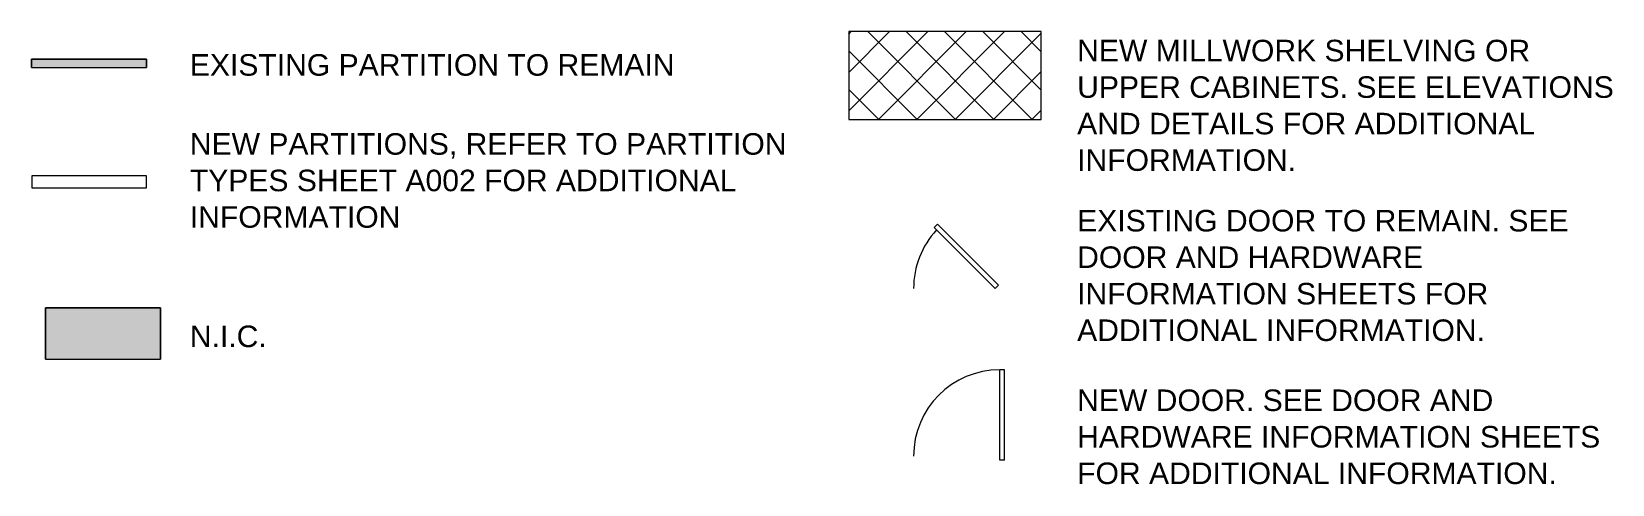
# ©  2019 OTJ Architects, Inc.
# Model space of a CAD drawing. Header units: inches. Extents: x 920 to 3122, y -545 to 2052.
# Drawn here: x 920 to 1581, y -545 to -356 of the extents above.
import ezdxf

# ---------------------------------------------------------------- set-up
doc = ezdxf.new("R2010")
doc.units = ezdxf.units.IN
doc.header["$MEASUREMENT"] = 0
for name, color, linetype, lineweight in [('A-DETL-GENF', 92, 'Continuous', 9), ('A-DETL-THIN', 151, 'Continuous', 9), ('A-WALL', 113, 'Continuous', 13), ('G-ANNO-TEXT', 231, 'Continuous', 9)]:
    doc.layers.add(name, color=color, linetype=linetype, lineweight=lineweight)
doc.styles.add('Swis721 Lt BT', font='swissl.ttf', dxfattribs={"height": 9})

# ---------------------------------------------------------------- blocks, each defined once
blk = doc.blocks.new('Family - ___-1369240-CONSTRUCTION PLAN SYMBOLS')
at = {"layer": 'A-WALL'}
for p, q in [((968.04, -416.23), (920.04, -416.23)), ((920.04, -416.23), (920.04, -421.23)), ((920.04, -421.23), (968.04, -421.23)), ((968.04, -421.23), (968.04, -416.23))]:
    blk.add_line(p, q, dxfattribs=at)

msp = doc.modelspace()

# ---------------------------------------------------------------- hatches: boundary and pattern name
at = {"layer": 'A-DETL-GENF'}
h = msp.add_hatch(dxfattribs=at)
h.set_pattern_fill('FP_1', style=0, pattern_type=2)
h.set_pattern_definition([(45, (0, 0), (-8.01223, 8.01223), []), (135, (0, 0), (-8.01223, -8.01223), [])])
h.paths.add_polyline_path([(1341.9238, -392.6606), (1341.9238, -355.9872), (1261.4534, -355.9872), (1261.4534, -392.6606)], flags=0)
for color, points in [(7, [(967.9593, -370.9457), (967.9593, -367.4457), (919.9593, -367.4457), (919.9593, -370.9457), (920.037, -370.9457)]), (9, [(925.7606, -492.7998), (973.7606, -492.7998), (973.7606, -471.2998), (925.7606, -471.2998)])]:
    msp.add_hatch(color=color, dxfattribs=at).paths.add_polyline_path(points, flags=0)

# ---------------------------------------------------------------- linework, layer by layer
at = {"layer": 'A-DETL-THIN'}
for p, q in [((1341.9238, -355.9872), (1261.4534, -355.9872)), ((1261.4534, -355.9872), (1261.4534, -392.6606)), ((1341.9238, -392.6606), (1341.9238, -355.9872)), ((967.9593, -367.4457), (919.9593, -367.4457)), ((919.9593, -367.4457), (919.9593, -370.9457)), ((919.9593, -370.9457), (919.9593, -367.4457)), ((919.9593, -367.4457), (967.9593, -367.4457)), ((967.9593, -370.9457), (967.9593, -367.4457)), ((967.9593, -367.4457), (967.9593, -370.9457)), ((919.9593, -370.9457), (967.9593, -370.9457)), ((919.9593, -370.9457), (967.9593, -370.9457)), ((1261.4534, -392.6606), (1341.9238, -392.6606)), ((1298.5663, -436.4219), (1297.1521, -437.8361)), ((1322.6158, -463.2998), (1297.1521, -437.8361)), ((1324.03, -461.8856), (1298.5663, -436.4219)), ((1324.03, -461.8856), (1322.6158, -463.2998)), ((973.7606, -471.2998), (925.7606, -471.2998)), ((925.7606, -471.2998), (925.7606, -492.7998)), ((925.7606, -492.7998), (925.7606, -471.2998)), ((925.7606, -471.2998), (973.7606, -471.2998)), ((973.7606, -492.7998), (973.7606, -471.2998)), ((973.7606, -471.2998), (973.7606, -492.7998)), ((925.7606, -492.7998), (973.7606, -492.7998)), ((925.7606, -492.7998), (973.7606, -492.7998)), ((1324.5759, -534.9384), (1324.5759, -497.2333)), ((1326.5759, -497.2333), (1324.5759, -497.2333)), ((1326.5759, -534.9384), (1326.5759, -497.2333)), ((1326.5759, -534.9384), (1324.5759, -534.9384))]:
    msp.add_line(p, q, dxfattribs=at)
for centre, start in [((1324.6158, -463.2998), 137.2472111), ((1324.6158, -533.2998), 90.0634207)]:
    msp.add_arc(centre, 36.0666, start, 180, dxfattribs=at)

# ---------------------------------------------------------------- block references
at = {"lineweight": 9}
msp.add_blockref('Family - ___-1369240-CONSTRUCTION PLAN SYMBOLS', (0, 0), dxfattribs=at)

# ---------------------------------------------------------------- texts
at = {"layer": 'G-ANNO-TEXT', "color": 7, "char_height": 9, "attachment_point": 1, "style": 'Swis721 Lt BT'}
for s, insert, width in [('NEW MILLWORK SHELVING OR ', (1356.9166, -359.3922), 223.008), ('EXISTING PARTITION TO REMAIN', (986.0906, -365.3922), 229.674), ('UPPER CABINETS. SEE ELEVATIONS ', (1356.9166, -374.6422), 256.035), ('AND DETAILS FOR ADDITIONAL ', (1356.9166, -389.8922), 224.826), ('NEW PARTITIONS, REFER TO PARTITION ', (986.0906, -398.3922), 286.335), ('INFORMATION.', (1356.9166, -405.1422), 106.05), ('TYPES SHEET A002 FOR ADDITIONAL ', (986.0906, -413.6422), 265.125), ('INFORMATION', (986.0906, -428.8922), 101.808), ('EXISTING DOOR TO REMAIN. SEE ', (1356.9166, -430.4475), 239.976), ('DOOR AND HARDWARE ', (1356.9166, -445.6975), 171.801), ('INFORMATION SHEETS FOR ', (1356.9166, -460.9475), 201.798), ('N.I.C.', (986.0906, -478.7463), 37.875), ('ADDITIONAL INFORMATION.', (1356.9166, -476.1975), 197.253), ('NEW DOOR. SEE DOOR AND ', (1356.9166, -505.4475), 207.555), ('HARDWARE INFORMATION SHEETS ', (1356.9166, -520.6975), 254.52), ('FOR ADDITIONAL INFORMATION.', (1356.9166, -535.9475), 232.098)]:
    msp.add_mtext(s, dxfattribs=dict(at, insert=insert, width=width))

doc.saveas('drawing.dxf')
